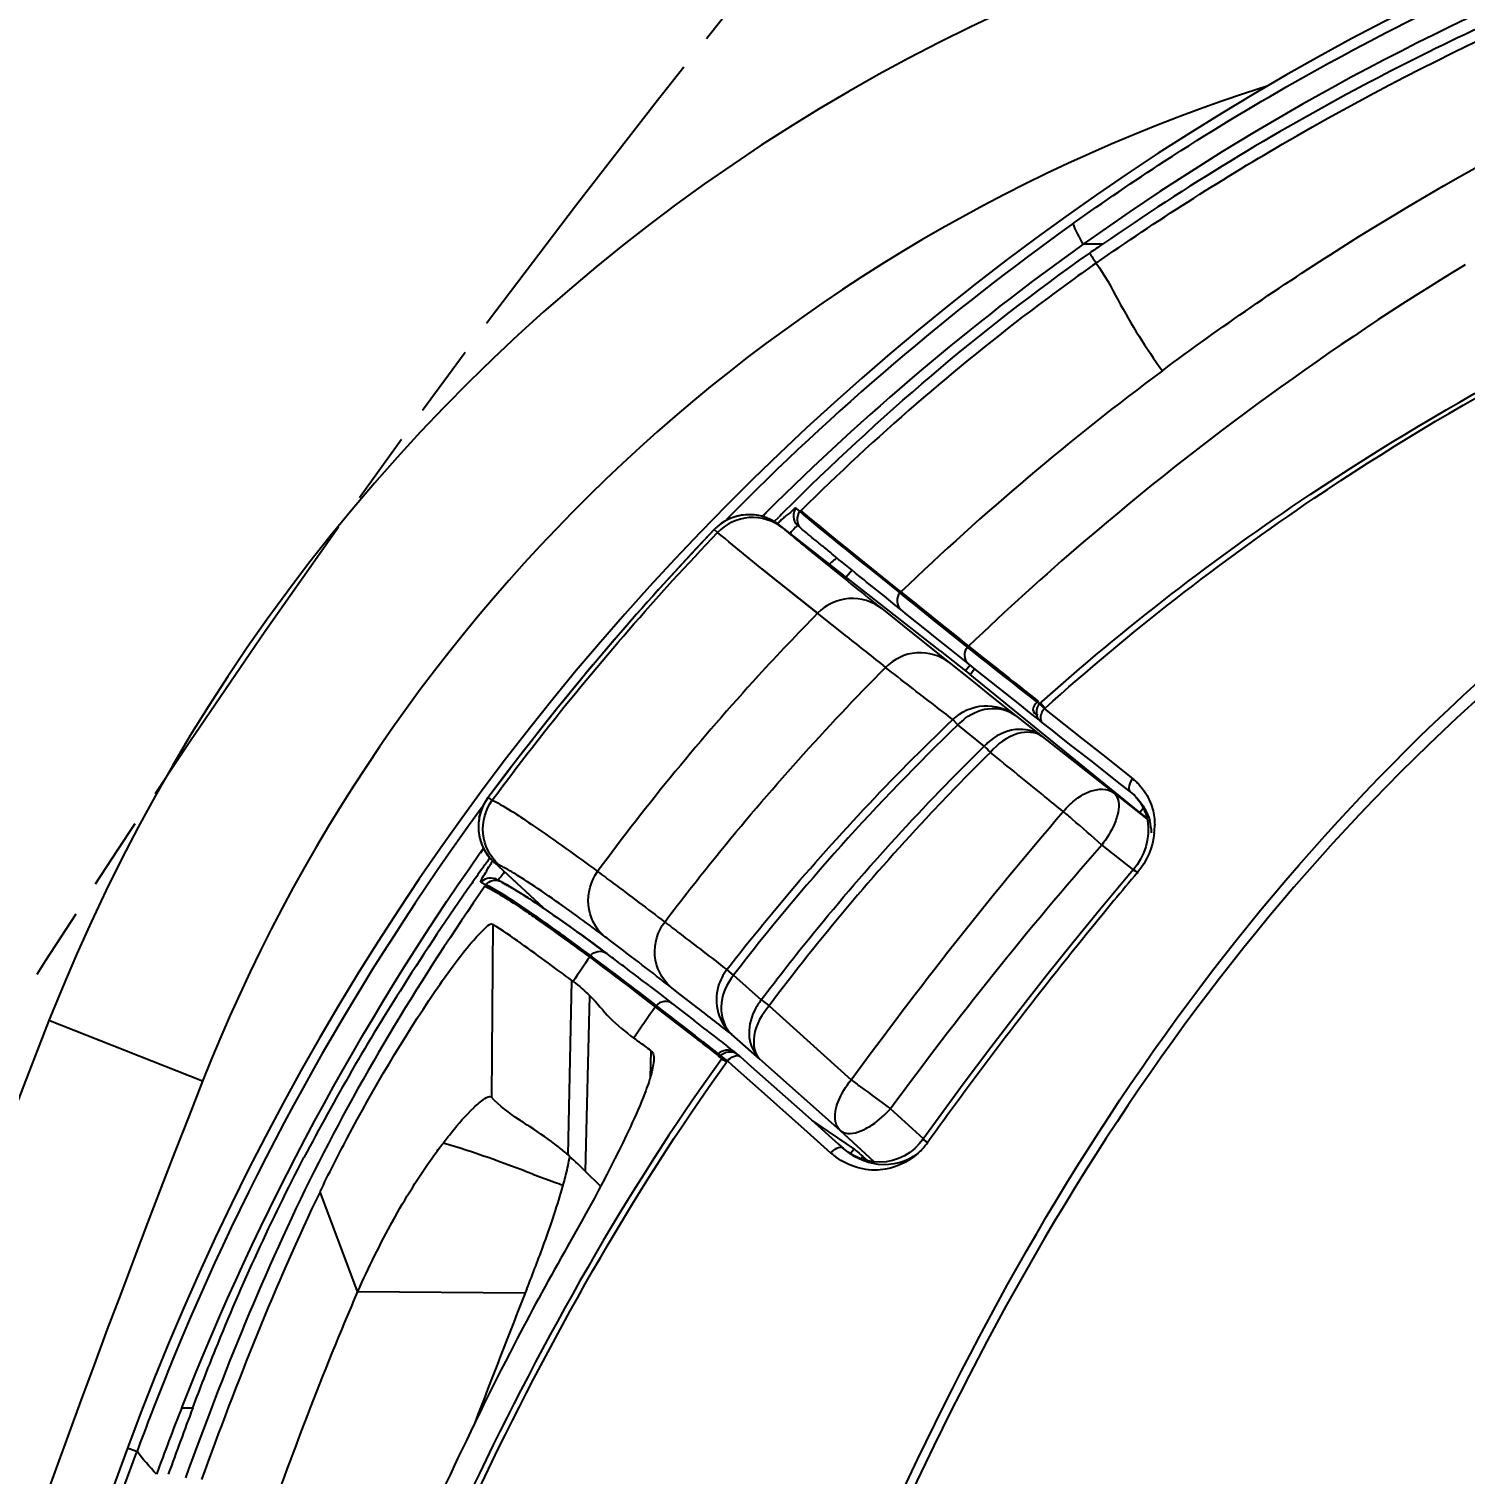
# Model space of a CAD drawing. Header units: millimetres. Extents: x 0 to 5940, y 0 to 4200.
# Drawn here: x 2203.9 to 2269.2, y 1729.4 to 1795 of the extents above; entities that cross this region are included whole.
import ezdxf

# ---------------------------------------------------------------- set-up
doc = ezdxf.new("R2010")
doc.units = ezdxf.units.MM
doc.header["$LTSCALE"] = 32.67
doc.header["$PDMODE"] = 3
doc.header["$PDSIZE"] = 8
doc.linetypes.add('PHANTOM', pattern=[0.8, 0.45, -0.05, 0.1, -0.05, 0.1, -0.05])
doc.layers.get('0').update_dxf_attribs({"linetype": 'CONTINUOUS'})
doc.layers.get('Defpoints').update_dxf_attribs({"linetype": 'CONTINUOUS'})
doc.layers.add('00_COMPONENTS', color=7, linetype='CONTINUOUS')
doc.layers.add('50_ALL_DETAILS', color=7, linetype='CONTINUOUS')
doc.styles.get("Standard").update_dxf_attribs({"font": 'simfang.ttf'})
doc.dimstyles.get("Standard").update_dxf_attribs({"dimtxt": 3, "dimasz": 3, "dimexe": 2.5, "dimexo": 0.5, "dimtad": 1, "dimdsep": 46, "dimtxsty": 'Standard', "dimblk": '_FILLED', "dimblk1": '_FILLED', "dimblk2": '_FILLED', "dimcen": 0.09, "dimclrt": 3, "dimazin": 2, "dimtol": 1, "dimtp": 0.01, "dimtm": 0.01, "dimtfac": 1, "dimtofl": 0, "dimtmove": 0, "dimatfit": 3, "dimldrblk": '_FILLED', "dimfxl": 1, "dimtolj": 1, "dimarcsym": 0})

# ---------------------------------------------------------------- blocks, each defined once
blk = doc.blocks.new('_FILLED')
at = {"color": 0, "linetype": 'ByBlock'}
blk.add_solid([(0, 0), (-1, 0.1667), (-1, -0.1667)], dxfattribs=at)
blk = doc.blocks.new('*D6')
at = {"color": 4, "lineweight": -2, "transparency": 16777216}
for p, q in [((2319.79, 1809.494), (2003.081, 1809.494)), ((2005.581, 1789.494), (2005.581, 1495.119)), ((2005.581, 1179.494), (2005.581, 1473.869)), ((2319.79, 1159.494), (2003.081, 1159.494))]:
    blk.add_line(p, q, dxfattribs=at)
at = {"layer": 'Defpoints', "color": 0, "transparency": 16777216}
for p in [(2320.29, 1809.494), (2005.581, 1159.494), (2320.29, 1159.494)]:
    blk.add_point(p, dxfattribs=at)
at = {"color": 4, "lineweight": -2, "transparency": 16777216, "xscale": 20, "yscale": 20, "zscale": 20}
for p, rotation in [((2005.581, 1809.494), 90), ((2005.581, 1159.494), 270)]:
    blk.add_blockref('_FILLED', p, dxfattribs=dict(at, rotation=rotation))
at = {"color": 3, "transparency": 16777216, "insert": (2005.581, 1484.494), "char_height": 20, "attachment_point": 5}
blk.add_mtext('\\A1;650.0', dxfattribs=at)

msp = doc.modelspace()

# ---------------------------------------------------------------- linework, layer by layer
at = {"color": 4}
msp.add_line((2211.83297, 1747.21207), (2204.85473, 1749.96055), dxfattribs=at)
at = {"color": 7}
for centre, radius, start, end in [((2283.47627, 1718.99438), 84.5, 90, 158.5023226), ((2878.85997, 1484.49438), 724.4, 158.50232261, 190.2034555)]:
    msp.add_arc(centre, radius, start, end, dxfattribs=at)
at = {"color": 4}
for centre, radius, start, end in [((2283.47627, 1718.99438), 77, 107.5969498, 158.5023226), ((2878.85997, 1484.49438), 716.9, 158.50232261, 176.11118572)]:
    msp.add_arc(centre, radius, start, end, dxfattribs=at)
at = {"layer": '00_COMPONENTS', "color": 4}
for p, q in [((2252.71446, 1785.21569), (2251.84254, 1785.21727)), ((2238.79489, 1773.21496), (2238.96411, 1773.07155)), ((2238.01984, 1772.4708), (2238.01784, 1772.47237)), ((2238.17428, 1772.33945), (2238.01984, 1772.4708)), ((2235.07641, 1772.25899), (2235.07228, 1772.25781)), ((2235.23163, 1772.12787), (2235.07635, 1772.25906)), ((2239.77446, 1768.46072), (2237.24615, 1770.47604)), ((2237.81799, 1770.01815), (2237.24685, 1770.47715)), ((2242.3245, 1770.33167), (2243.5113, 1769.38025)), ((2242.68444, 1768.6702), (2243.62251, 1767.91781)), ((2241.10009, 1767.39922), (2239.77478, 1768.46096)), ((2243.62251, 1767.91781), (2243.95409, 1767.65223)), ((2243.95409, 1767.65223), (2245.75131, 1766.21532)), ((2245.7512, 1766.21541), (2246.69787, 1765.45925)), ((2246.70955, 1766.09419), (2246.49538, 1765.84199)), ((2246.69754, 1765.68182), (2246.90603, 1765.92734)), ((2246.69787, 1765.45925), (2247.02141, 1765.20094)), ((2247.02141, 1765.20094), (2247.69419, 1764.66419)), ((2247.69419, 1764.66419), (2248.76063, 1763.81429)), ((2249.75208, 1764.41551), (2249.84852, 1764.33952)), ((2249.84821, 1764.33883), (2250.07756, 1764.12153)), ((2250.07627, 1764.12275), (2250.51283, 1763.77714)), ((2246.14363, 1763.39331), (2245.91757, 1763.63349)), ((2247.34629, 1762.42642), (2246.14362, 1763.39331)), ((2248.7606, 1763.81433), (2249.97443, 1762.85859)), ((2250.51283, 1763.77714), (2251.83624, 1762.72969)), ((2249.97443, 1762.85859), (2253.22645, 1760.30465)), ((2251.83624, 1762.72969), (2252.72931, 1762.02307)), ((2252.72931, 1762.02307), (2254.08395, 1760.95155)), ((2224.79793, 1760.07951), (2224.7976, 1760.07495)), ((2254.57385, 1759.60297), (2254.41109, 1759.41131)), ((2252.68003, 1757.93072), (2254.11234, 1756.81147)), ((2225.07249, 1757.1486), (2225.08667, 1757.13593)), ((2227.32148, 1755.07692), (2225.08667, 1757.13592)), ((2225.42021, 1756.97019), (2225.39995, 1756.98054)), ((2225.42097, 1756.96953), (2225.40002, 1756.98049)), ((2224.53042, 1756.22313), (2224.48205, 1756.25015)), ((2225.34063, 1756.29218), (2225.34152, 1756.29173)), ((2225.01227, 1754.34065), (2224.96392, 1746.48743)), ((2230.16679, 1753.02997), (2230.21017, 1752.99329)), ((2235.95789, 1752.02874), (2235.64742, 1752.2753)), ((2228.43665, 1743.86), (2228.60437, 1751.78815)), ((2231.74048, 1751.18496), (2231.39703, 1751.44806)), ((2233.3951, 1751.25615), (2233.07663, 1751.50344)), ((2235.95791, 1752.02872), (2237.21534, 1750.90753)), ((2229.23046, 1743.11007), (2229.43072, 1751.08682)), ((2234.32089, 1750.5386), (2233.3951, 1751.25615)), ((2232.67465, 1750.37937), (2232.40513, 1750.59058)), ((2232.71325, 1750.43473), (2232.44287, 1750.64376)), ((2237.57109, 1750.63561), (2241.30388, 1747.27291)), ((2234.56563, 1749.00053), (2234.23059, 1749.26088)), ((2235.26659, 1748.45418), (2234.56563, 1749.00053)), ((2237.14339, 1748.21698), (2235.8755, 1749.32319)), ((2232.19408, 1748.60588), (2232.16237, 1747.36806)), ((2235.30248, 1748.42595), (2235.24795, 1748.42855)), ((2235.32594, 1748.30234), (2235.29243, 1748.33415)), ((2235.37486, 1748.36967), (2235.30248, 1748.42595)), ((2235.32594, 1748.30234), (2235.37486, 1748.36967)), ((2235.43501, 1748.32205), (2235.37487, 1748.36966)), ((2235.67491, 1748.12906), (2235.43501, 1748.32205)), ((2240.79664, 1744.97139), (2237.14335, 1748.21693)), ((2235.89895, 1747.9297), (2235.67423, 1748.12961)), ((2235.75544, 1748.05736), (2235.67423, 1748.12961)), ((2237.21811, 1746.7556), (2235.89895, 1747.9297)), ((2239.31057, 1744.89142), (2237.21811, 1746.7556)), ((2244.57633, 1744.58805), (2243.08302, 1745.96028)), ((2240.37012, 1743.94665), (2239.31057, 1744.89142)), ((2242.3461, 1743.54759), (2240.79667, 1744.97142)), ((2241.4298, 1744.12439), (2241.26158, 1743.92629)), ((2241.73529, 1743.68767), (2241.82648, 1743.79505)), ((2218.87558, 1737.65518), (2217.16838, 1742.18987)), ((2218.87559, 1737.65519), (2226.4916, 1737.59663)), ((2210.88422, 1732.38368), (2211.38938, 1732.38376)), ((2208.83026, 1730.40123), (2208.42432, 1730.55022))]:
    msp.add_line(p, q, dxfattribs=at)
at = {"layer": '00_COMPONENTS', "color": 40}
for p, q in [((2239.01751, 1773.1242), (2238.96415, 1773.07152)), ((2239.20903, 1772.96154), (2239.01751, 1773.1242)), ((2238.96378, 1773.0718), (2239.15635, 1772.90913)), ((2239.15635, 1772.90913), (2239.3829, 1772.72003)), ((2239.49636, 1772.72096), (2239.20903, 1772.96154)), ((2239.3829, 1772.72003), (2239.78401, 1772.38883)), ((2239.83693, 1772.439), (2239.49636, 1772.72096)), ((2240.23067, 1772.11572), (2239.83693, 1772.439)), ((2239.78401, 1772.38883), (2240.17958, 1772.06501)), ((2240.17958, 1772.06501), (2240.85066, 1771.51956)), ((2240.67756, 1771.75113), (2240.23067, 1772.11572)), ((2241.41691, 1771.15158), (2240.67756, 1771.75113)), ((2240.85066, 1771.51956), (2241.58355, 1770.92748)), ((2242.46402, 1770.3075), (2241.41691, 1771.15158)), ((2241.58355, 1770.92748), (2242.3245, 1770.33167)), ((2243.56046, 1769.42778), (2242.46402, 1770.3075)), ((2243.5604, 1769.42783), (2243.51112, 1769.38036)), ((2243.51112, 1769.38036), (2244.26136, 1768.77863)), ((2243.5113, 1769.38025), (2243.51187, 1769.38)), ((2243.99749, 1769.07646), (2243.69831, 1769.31676)), ((2244.26136, 1768.77863), (2244.4558, 1768.62284)), ((2244.4558, 1768.62284), (2245.1118, 1768.09776)), ((2245.45127, 1767.91045), (2244.70926, 1768.50481)), ((2245.1118, 1768.09776), (2245.49693, 1767.7898)), ((2246.60431, 1766.98904), (2245.45127, 1767.91045)), ((2245.49693, 1767.7898), (2245.6517, 1767.6661)), ((2245.6517, 1767.6661), (2246.58681, 1766.91927)), ((2246.63446, 1766.96498), (2246.58681, 1766.91927)), ((2246.58682, 1766.91927), (2246.91739, 1766.65628)), ((2247.13321, 1766.56827), (2246.60431, 1766.98904)), ((2247.42062, 1766.34005), (2247.13321, 1766.56827)), ((2247.2475, 1766.39421), (2247.27619, 1766.37143)), ((2247.27619, 1766.37143), (2247.56177, 1766.14516)), ((2247.62848, 1766.175), (2247.42062, 1766.34005)), ((2247.56177, 1766.14516), (2247.60473, 1766.11115)), ((2247.60473, 1766.11115), (2247.89302, 1765.8831)), ((2247.89302, 1765.8831), (2247.94138, 1765.84487)), ((2247.94138, 1765.84487), (2248.21635, 1765.62764)), ((2248.44805, 1765.52635), (2248.13136, 1765.77644)), ((2248.21635, 1765.62764), (2248.71029, 1765.23777)), ((2248.67172, 1765.34988), (2248.44805, 1765.52635)), ((2249.24068, 1764.90139), (2248.67172, 1765.34988)), ((2248.71029, 1765.23777), (2249.22857, 1764.82868)), ((2249.22857, 1764.82868), (2249.75177, 1764.41523)), ((2249.80158, 1764.45985), (2249.24068, 1764.90139)), ((2249.80158, 1764.45985), (2249.75177, 1764.41523)), ((2249.89217, 1764.29675), (2249.848, 1764.33905)), ((2249.89812, 1764.38383), (2249.84803, 1764.33902)), ((2250.07624, 1764.12277), (2249.89217, 1764.29675)), ((2249.89821, 1764.38371), (2250.10445, 1764.14783)), ((2250.1043, 1764.14799), (2250.07624, 1764.12277)), ((2224.70446, 1756.1318), (2224.66373, 1756.07328)), ((2224.97208, 1755.98851), (2224.89813, 1756.02965)), ((2227.556, 1754.29381), (2227.27346, 1754.49313)), ((2228.49484, 1753.61803), (2228.11166, 1753.8961)), ((2228.88554, 1753.33176), (2228.49484, 1753.61803)), ((2229.29164, 1753.03158), (2228.88554, 1753.33176)), ((2229.46896, 1752.89974), (2229.29164, 1753.03158)), ((2229.80751, 1752.56431), (2229.41865, 1752.85333)), ((2229.4576, 1752.91), (2229.41883, 1752.85327)), ((2229.84587, 1752.62104), (2229.45775, 1752.90988)), ((2231.71307, 1751.12268), (2231.19461, 1751.51857)), ((2231.75059, 1751.17723), (2231.23195, 1751.57416)), ((2232.17105, 1750.77102), (2231.71307, 1751.12268)), ((2232.20895, 1750.82443), (2231.75059, 1751.17723)), ((2234.13294, 1749.25618), (2232.17105, 1750.77102)), ((2232.58636, 1750.5328), (2232.20895, 1750.82443)), ((2232.44278, 1750.64379), (2232.40512, 1750.59058)), ((2234.20803, 1749.27839), (2232.58636, 1750.5328)), ((2234.23059, 1749.26088), (2234.20803, 1749.27839)), ((2235.26656, 1748.45421), (2234.55428, 1749.00936)), ((2235.26656, 1748.45421), (2235.22935, 1748.40288))]:
    msp.add_line(p, q, dxfattribs=at)
at = {"layer": '00_COMPONENTS', "color": 7}
for p, q in [((2237.2697, 1772.86014), (2237.44292, 1773.03331)), ((2237.27974, 1772.85012), (2237.45076, 1773.02547)), ((2237.80308, 1772.62083), (2238.00505, 1772.82416)), ((2237.80423, 1772.61968), (2238.00549, 1772.82372)), ((2245.33846, 1766.75388), (2238.01984, 1772.4708)), ((2238.83798, 1772.46618), (2238.98826, 1772.33846)), ((2241.3392, 1770.40861), (2241.06813, 1770.08964)), ((2242.804, 1769.22697), (2242.11826, 1769.77915)), ((2243.29799, 1768.82991), (2242.804, 1769.22697)), ((2243.65532, 1769.26466), (2243.51113, 1769.38037)), ((2243.56046, 1769.42778), (2243.69831, 1769.31676)), ((2243.57401, 1769.44077), (2243.68492, 1769.30391)), ((2243.83186, 1769.12302), (2243.65532, 1769.26466)), ((2243.69831, 1769.31676), (2243.99749, 1769.07646)), ((2243.54612, 1768.63065), (2243.29799, 1768.82991)), ((2243.84154, 1768.39353), (2243.54596, 1768.63078)), ((2244.15305, 1768.86545), (2243.83186, 1769.12302)), ((2243.99749, 1769.07646), (2245.2633, 1768.06048)), ((2243.99767, 1769.07719), (2244.30319, 1768.83245)), ((2244.81958, 1768.3316), (2244.15305, 1768.86545)), ((2244.79364, 1767.63041), (2243.84154, 1768.39353)), ((2245.16314, 1768.05672), (2244.81958, 1768.3316)), ((2245.51155, 1767.77813), (2245.16314, 1768.05672)), ((2245.2633, 1768.06048), (2246.283, 1767.24696)), ((2245.13468, 1767.35744), (2244.79364, 1767.63041)), ((2245.85223, 1766.78361), (2245.13468, 1767.35744)), ((2246.58677, 1766.91932), (2245.51155, 1767.77813)), ((2245.3383, 1766.75399), (2246.49538, 1765.84199)), ((2246.61861, 1766.17141), (2245.85223, 1766.78361)), ((2247.2475, 1766.39421), (2246.58677, 1766.91932)), ((2246.63445, 1766.965), (2247.29664, 1766.43856)), ((2246.95203, 1765.90513), (2246.61891, 1766.17117)), ((2247.95918, 1765.1011), (2246.95203, 1765.90513)), ((2247.58028, 1766.13053), (2247.2475, 1766.39421)), ((2247.29664, 1766.43856), (2247.96049, 1765.91211)), ((2247.91795, 1765.86341), (2247.58028, 1766.13053)), ((2248.26416, 1765.5899), (2247.91795, 1765.86341)), ((2246.49533, 1765.84204), (2246.69755, 1765.68183)), ((2254.41109, 1759.41131), (2246.69755, 1765.68183)), ((2248.13136, 1765.77644), (2248.49314, 1765.49025)), ((2248.62192, 1765.3075), (2248.26416, 1765.5899)), ((2248.99069, 1765.01646), (2248.62192, 1765.3075)), ((2248.30858, 1764.82244), (2247.95918, 1765.1011)), ((2249.02995, 1764.2476), (2248.30858, 1764.82244)), ((2249.36792, 1764.71864), (2248.99069, 1765.01646)), ((2249.75179, 1764.41524), (2249.36792, 1764.71864)), ((2249.3984, 1763.95416), (2249.02995, 1764.2476)), ((2249.76969, 1763.65854), (2249.3984, 1763.95416)), ((2249.76939, 1763.65878), (2249.86531, 1763.58243)), ((2249.99027, 1763.48396), (2249.86532, 1763.58241)), ((2250.42148, 1763.1452), (2249.99025, 1763.48397)), ((2250.85592, 1762.80393), (2250.42148, 1763.1452)), ((2251.29357, 1762.46015), (2250.85592, 1762.80393)), ((2251.73447, 1762.11385), (2251.29357, 1762.46015)), ((2252.17858, 1761.76505), (2251.73447, 1762.11385)), ((2225.71849, 1761.30178), (2224.79798, 1760.07948)), ((2253.52947, 1760.70416), (2252.17858, 1761.76505)), ((2253.98597, 1760.3457), (2253.52947, 1760.70416)), ((2253.22646, 1760.30465), (2254.73315, 1759.12729)), ((2254.72342, 1759.16351), (2254.41109, 1759.41131)), ((2224.44916, 1757.59151), (2224.58432, 1757.78318)), ((2224.46541, 1757.58007), (2224.60125, 1757.77121)), ((2225.07249, 1757.1486), (2227.32127, 1755.07669)), ((2254.12256, 1756.82455), (2253.78314, 1756.42277)), ((2225.12072, 1756.40152), (2225.10745, 1756.40796)), ((2225.34063, 1756.29218), (2225.12072, 1756.40152)), ((2225.68063, 1756.10938), (2225.34221, 1756.29079)), ((2226.1297, 1755.84518), (2225.68063, 1756.10938)), ((2253.78314, 1756.42277), (2252.57773, 1754.97665)), ((2226.63018, 1755.52873), (2226.1297, 1755.84518)), ((2227.17381, 1755.16814), (2226.63018, 1755.52873)), ((2227.75074, 1754.77271), (2227.17381, 1755.16814)), ((2229.63688, 1753.42242), (2228.98343, 1753.89867)), ((2230.16679, 1753.02997), (2229.63688, 1753.42242)), ((2228.66991, 1751.73975), (2228.60435, 1751.78815)), ((2228.66994, 1751.74127), (2228.60438, 1751.7898)), ((2232.11809, 1751.54987), (2232.16119, 1751.51677)), ((2232.16119, 1751.51677), (2232.46447, 1751.28344)), ((2232.46447, 1751.28344), (2232.81836, 1751.01018)), ((2232.81836, 1751.01018), (2232.9588, 1750.90145)), ((2232.9588, 1750.90145), (2233.17975, 1750.73009)), ((2233.17974, 1750.7301), (2233.83608, 1750.2219)), ((2233.83608, 1750.2219), (2234.15, 1749.97906)), ((2235.37065, 1749.02994), (2235.68335, 1748.78514)), ((2236.10721, 1748.4523), (2235.68335, 1748.78514)), ((2236.10721, 1748.4523), (2236.13682, 1748.42765)), ((2236.13682, 1748.42765), (2236.18626, 1748.38481)), ((2236.18626, 1748.38481), (2236.25258, 1748.32633)), ((2236.25254, 1748.3263), (2236.75857, 1747.87738)), ((2236.75857, 1747.87738), (2237.26796, 1747.42528)), ((2237.26796, 1747.42528), (2238.2969, 1746.51153)), ((2224.93926, 1746.50603), (2224.96392, 1746.48743)), ((2238.2969, 1746.51153), (2239.33918, 1745.58519)), ((2239.33918, 1745.58519), (2240.72769, 1744.35005)), ((2239.4963, 1745.44549), (2241.42981, 1744.1244)), ((2245.12538, 1745.35019), (2244.55969, 1744.56996)), ((2240.72769, 1744.35005), (2240.92656, 1744.17305)), ((2228.52284, 1743.78349), (2228.43666, 1743.85999)), ((2228.52284, 1743.78349), (2228.43666, 1743.85999)), ((2242.06005, 1743.59354), (2241.82648, 1743.79505)), ((2229.90522, 1742.43822), (2229.23046, 1743.11007)), ((2229.90614, 1742.43787), (2229.79588, 1742.54667))]:
    msp.add_line(p, q, dxfattribs=at)
for points in [[(2235.07231, 1772.25779), (2234.01123, 1771.13275), (2232.76988, 1769.78147), (2231.54563, 1768.41042), (2230.34133, 1767.02288), (2229.15736, 1765.61936), (2227.99164, 1764.19737), (2226.84448, 1762.75713), (2225.71849, 1761.30178)], [(2244.30319, 1768.83245), (2244.6154, 1768.58033), (2244.93557, 1768.32276)], [(2253.98243, 1760.34847), (2254.21865, 1760.1317), (2254.4124, 1759.88867)], [(2254.4124, 1759.88867), (2254.56526, 1759.6243), (2254.67844, 1759.34326), (2254.75269, 1759.05019)], [(2254.75269, 1759.05019), (2254.7888, 1758.74963), (2254.78786, 1758.44693)], [(2254.78786, 1758.44693), (2254.75141, 1758.14629), (2254.6809, 1757.85069), (2254.57838, 1757.56514), (2254.44674, 1757.2941), (2254.28763, 1757.03893), (2254.12256, 1756.82456)], [(2228.98343, 1753.89867), (2228.35537, 1754.34813), (2227.75074, 1754.77271)], [(2252.57773, 1754.97665), (2251.36071, 1753.48588), (2250.13264, 1751.94989), (2248.89427, 1750.3684), (2247.64651, 1748.74145), (2246.39006, 1747.06884), (2245.12538, 1745.35019)], [(2235.32593, 1748.30235), (2235.33656, 1748.29515), (2235.34933, 1748.28551), (2235.3642, 1748.27348), (2235.38113, 1748.25908), (2235.40005, 1748.24236), (2235.4209, 1748.22338)], [(2244.55968, 1744.56994), (2244.39153, 1744.36006), (2244.18943, 1744.15655), (2243.96353, 1743.97573)], [(2242.29347, 1743.55068), (2242.00009, 1743.60455), (2241.71029, 1743.69552), (2241.4274, 1743.82429), (2241.15687, 1743.99069), (2240.92306, 1744.17625)], [(2242.88415, 1743.55255), (2242.59, 1743.5333), (2242.29347, 1743.55068)], [(2243.96353, 1743.97573), (2243.71642, 1743.82178), (2243.44991, 1743.69771), (2243.17073, 1743.60747), (2242.88415, 1743.55255)]]:
    msp.add_lwpolyline(points, dxfattribs=at)
at = {"layer": '00_COMPONENTS', "color": 4}
for points in [[(2238.46717, 1769.50119), (2238.01856, 1769.858), (2237.81799, 1770.01815)], [(2242.3248, 1770.33136), (2242.70961, 1770.02965), (2243.1219, 1769.72749), (2243.56044, 1769.4278)], [(2239.77564, 1768.46194), (2238.97339, 1769.10006), (2238.46717, 1769.50119)], [(2235.4209, 1748.22338), (2235.44824, 1748.20099), (2235.48067, 1748.17973), (2235.51807, 1748.15969), (2235.5603, 1748.14097), (2235.6072, 1748.1237), (2235.6586, 1748.10799)]]:
    msp.add_lwpolyline(points, dxfattribs=at)
at = {"layer": '00_COMPONENTS', "color": 40}
for points in [[(2224.89813, 1756.02965), (2224.83163, 1756.06594), (2224.76712, 1756.10042), (2224.70461, 1756.13311)], [(2227.27346, 1754.49313), (2226.92059, 1754.73884), (2226.58633, 1754.96777), (2226.27068, 1755.17991), (2225.97366, 1755.37525), (2225.69528, 1755.55379), (2225.43555, 1755.71552), (2225.19448, 1755.86043), (2224.97208, 1755.98851)], [(2228.11166, 1753.8961), (2227.92224, 1754.03245), (2227.73702, 1754.16503), (2227.556, 1754.29381)], [(2231.19461, 1751.51857), (2230.90602, 1751.73785), (2230.62301, 1751.95206), (2230.34558, 1752.16121), (2230.07375, 1752.3653), (2229.80751, 1752.56431)], [(2231.23195, 1751.57416), (2230.94338, 1751.79387), (2230.66048, 1752.00842), (2230.38326, 1752.2178), (2230.11172, 1752.42201), (2229.84587, 1752.62104)]]:
    msp.add_lwpolyline(points, dxfattribs=at)
at = {"layer": '00_COMPONENTS', "color": 7}
for centre, radius, start, end in [((2320.29037, 1689.49438), 119.16205, 107.4502302, 159.8464152), ((2318.6343, 1691.46575), 115.1108, 112.0204097, 125.4673439), ((2320.45765, 1686.90286), 119.4079, 112.2301527, 117.9176787), ((2319.27446, 1689.10566), 116.90749, 117.9107508, 124.7041337), ((2320.45062, 1689.30959), 118.9519, 125.4843445, 135.4813578), ((2318.91791, 1691.34309), 115.37533, 125.5467424, 134.9244247), ((2318.39724, 1690.44495), 115.30707, 124.7246772, 125.0761988), ((2323.71989, 1687.48181), 120.95599, 134.9557259, 135.1247649), ((2236.66353, 1770.73863), 2.2, 52.0048528, 136.3291243), ((2368.54087, 1928.31673), 202.76784, 230.6519708, 230.8139839), ((2180.01904, 1684.31672), 106.15242, 51.1308136, 51.3740103), ((2183.99139, 1685.17347), 103.00861, 51.4889142, 51.6102714), ((2236.90367, 1750.18482), 19.20579, 47.911656, 48.6133055), ((2226.5632, 1758.76656), 2.2, 143.357181, 227.344107), ((2320.24865, 1689.51167), 118.66518, 143.7786507, 144.1741184), ((2320.82317, 1689.21677), 119.30366, 144.2207887, 157.9409291), ((2325.05165, 1685.28308), 123.39876, 144.5594604, 144.9290445), ((2325.54752, 1684.93038), 124.00726, 144.2927653, 144.5595441), ((2322.37385, 1687.13643), 120.14222, 144.9186588, 147.5823535), ((2134.74697, 1625.00348), 159.67161, 53.1516943, 53.2861828), ((2142.38305, 1635.19295), 146.93839, 53.0016815, 53.1516885), ((2133.93888, 1623.98691), 160.96976, 52.8608504, 53.0015884), ((2115.24376, 1599.34075), 191.90421, 52.4810115, 52.8539739), ((2311.47445, 1693.95987), 107.28342, 147.5380619, 152.354645), ((2041.57609, 1501.05094), 314.72197, 51.9925218, 52.2740156), ((2221.11055, 1735.5107), 11.10777, 48.7345592, 51.6840049), ((2184.8959, 1755.28139), 45.17399, 340.0235019, 342.0274398), ((2252.09078, 1723.19184), 36.22758, 150.7970229, 156.4696013), ((2161.13003, 1763.91134), 70.45822, 338.2368083, 340.0304454), ((2616.10991, 1582.96916), 419.18113, 158.3252709, 159.2193281), ((2322.76842, 1688.43729), 121.39924, 157.9447695, 159.8075775), ((2320.07708, 1689.28768), 117.39054, 158.4621679, 160.0349437), ((2440.42546, 1646.00842), 244.78184, 159.3372663, 160.0892772), ((2878.85997, 1484.49438), 714.16205, 159.84641516, 176.09239732)]:
    msp.add_arc(centre, radius, start, end, dxfattribs=at)
at = {"layer": '00_COMPONENTS', "color": 4}
for centre, radius, start, end in [((2329.09775, 1680.35675), 123.49204, 126.620357, 133.8406039), ((2236.67559, 1770.72249), 2.21786, 119.4354765, 133.9032944), ((2236.6644, 1770.73727), 2.20052, 62.9851679, 68.7284468), ((2236.65986, 1770.72799), 2.21084, 58.0007489, 62.9896528), ((2236.66443, 1770.73547), 2.20208, 57.0914198, 57.9985213), ((2236.67531, 1770.7518), 2.18245, 51.9688938, 57.0981436), ((2251.64666, 1757.78613), 20.12823, 132.304411, 132.9087698), ((2248.65466, 1761.07701), 15.68054, 131.5226042, 132.3123425), ((2353.23789, 1910.48136), 178.72123, 230.5378316, 230.9900988), ((2236.6519, 1770.74835), 2.1828, 133.9257926, 136.2035325), ((2369.25368, 1930.20919), 205.19819, 230.6496708, 230.8088982), ((2649.55984, 2279.3228), 654.90848, 231.41391228, 231.61043151), ((2318.33285, 1688.40727), 104.08743, 133.9113219, 142.3196597), ((2248.03443, 1761.59232), 2.61126, 126.4633554, 136.3934984), ((2249.26855, 1760.61569), 2.64048, 132.2884073, 136.7108295), ((2325.82526, 1837.32442), 108.48341, 223.6627048, 223.8720434), ((2219.46772, 1749.34454), 11.9812, 62.5289711, 63.5860442), ((2252.42176, 1758.35143), 2.53453, 43.2789801, 51.8910392), ((2226.57606, 1758.76435), 2.21028, 177.7973487, 182.0810287), ((2226.56666, 1758.76478), 2.20091, 182.1011243, 192.2397467), ((2226.58205, 1758.7641), 2.21628, 169.2812663, 177.7968847), ((2252.39996, 1758.35486), 2.55107, 2.9278887, 15.4936036), ((2251.97306, 1758.8117), 3.11411, 353.9268978, 0.7533852), ((2226.57618, 1758.76724), 2.21073, 192.249857, 207.5038047), ((2226.55678, 1758.76), 2.19018, 207.5701914, 212.5616582), ((2226.56955, 1758.76812), 2.20531, 212.5608975, 217.5209812), ((2226.57007, 1758.76851), 2.20596, 217.5208212, 218.6800366), ((2226.56698, 1758.76599), 2.20197, 218.6791598, 222.6984549), ((2240.52183, 1747.07175), 18.53355, 146.8440786, 147.5894277), ((2226.55985, 1758.75951), 2.19234, 222.7002713, 224.1640741), ((2226.55085, 1758.75066), 2.17972, 224.1619667, 227.7995369), ((2219.65855, 1745.73592), 12.62635, 63.5339825, 64.5384852), ((2222.29967, 1751.04186), 6.69922, 62.4325236, 63.5250607), ((2395.18804, 1637.81601), 184.33298, 139.8455391, 140.3617564), ((2246.15344, 1794.99519), 44.39401, 240.8517737, 241.1047703), ((2224.88911, 1755.95762), 0.50053, 47.8430581, 64.1322068), ((2225.11488, 1755.84722), 0.49895, 47.8369303, 62.9840401), ((2409.20427, 1626.42643), 202.39262, 140.4100271, 143.8338878), ((2176.00415, 1681.32496), 89.34051, 53.79563, 55.2394205), ((2170.58132, 1673.79887), 98.61655, 53.3425751, 53.8360971), ((2131.14368, 1621.62607), 165.09725, 53.0605486, 53.1927567), ((2127.66213, 1617.00582), 170.88239, 52.6552817, 53.0585149), ((2307.5954, 1699.38372), 94.713, 145.6294722, 146.440669), ((2137.33804, 1628.7315), 154.6167, 53.2884882, 53.4307848), ((2127.69089, 1615.91691), 170.65654, 52.5773959, 53.263877), ((2085.70859, 1560.93332), 239.83537, 52.2793236, 52.491154), ((2239.32429, 1749.2273), 2.69717, 141.4548445, 154.0325323), ((2360.74962, 1912.13665), 203.11459, 232.5403425, 232.6668562), ((2319.31336, 1689.11851), 106.4512, 144.7273722, 145.6596689), ((1706.70746, 1068.94341), 860.87892, 52.20973889, 52.33741761), ((2051.99102, 1515.75499), 297.26676, 51.7870715, 52.1675556), ((2426.70698, 1613.4026), 224.20853, 143.7865045, 144.2444117), ((2242.34678, 1746.11883), 2.95355, 312.5321154, 324.7395634), ((2257.60276, 1825.13657), 87.71866, 249.466668, 250.1506994), ((2244.86493, 1789.98474), 50.33016, 250.202331, 250.6768478)]:
    msp.add_arc(centre, radius, start, end, dxfattribs=at)
at = {"layer": '00_COMPONENTS', "color": 40}
for centre, radius, start, end in [((2416.18567, 1978.33139), 270.96469, 231.5330342, 231.668717), ((2176.5203, 1682.06408), 88.36672, 54.0838646, 55.1859863), ((2150.24389, 1645.68247), 133.2451, 53.5439564, 54.1100209), ((2063.22466, 1528.50321), 279.18007, 52.121946, 52.2527475), ((2072.15394, 1539.98367), 264.6359, 51.9589633, 52.1217819)]:
    msp.add_arc(centre, radius, start, end, dxfattribs=at)
at = {"layer": '00_COMPONENTS', "color": 4}
for points, knots in [([(2252.43241, 1784.35938), (2255.1721, 1786.27331), (2265.12631, 1792.6258), (2275.98166, 1797.53675), (2284.01012, 1800.20135)], [0, 0, 0, 0, 0.28319449, 1, 1, 1, 1]), ([(2255.43351, 1779.47215), (2258.08415, 1781.44612), (2268.66033, 1788.70506), (2280.33561, 1794.42868), (2289.38012, 1797.40851)], [0, 0, 0, 0, 0.25763994, 1, 1, 1, 1]), ([(2249.84842, 1764.33961), (2253.71178, 1767.79049), (2270.05556, 1780.39114), (2289.88331, 1788.57577), (2305.10665, 1791.14178)], [0, 0, 0, 0, 0.25124174, 1, 1, 1, 1]), ([(2250.10438, 1764.1479), (2253.95319, 1767.5955), (2270.18544, 1780.25514), (2289.93417, 1788.495), (2305.10605, 1791.14264)], [0, 0, 0, 0, 0.25121809, 1, 1, 1, 1]), ([(2238.24404, 1716.13588), (2241.81216, 1724.95151), (2249.62202, 1742.4024), (2267.40167, 1765.15217), (2287.43347, 1778.87761), (2305.66426, 1784.83643), (2315.21755, 1785.73198), (2319.98285, 1785.9792)], [0, 0, 0, 0, 0.2499026, 0.49971212, 0.74933555, 0.87461422, 1, 1, 1, 1]), ([(2320.02319, 1785.22896), (2315.29617, 1784.98944), (2305.82893, 1784.1085), (2287.73443, 1778.25362), (2267.76341, 1764.74144), (2249.96085, 1742.17301), (2242.16264, 1724.78638), (2238.5944, 1715.99404)], [0, 0, 0, 0, 0.12510215, 0.24986483, 0.49909396, 0.74919681, 1, 1, 1, 1]), ([(2252.43234, 1784.35934), (2251.54278, 1783.73789), (2246.81705, 1780.31288), (2242.40247, 1776.45773), (2239.01866, 1773.12302)], [0, 0, 0, 0, 0.18593882, 1, 1, 1, 1]), ([(2269.18829, 1784.28288), (2263.08914, 1780.56937), (2255.36482, 1774.96037), (2248.32952, 1768.59005), (2246.63445, 1766.965)], [0, 0, 0, 0, 0.7525322, 1, 1, 1, 1]), ([(2252.43234, 1784.35933), (2252.80877, 1783.82845), (2253.69253, 1782.12638), (2254.68524, 1780.48725), (2255.43351, 1779.47215)], [0, 0, 0, 0, 0.34039606, 1, 1, 1, 1]), ([(2238.79492, 1773.21493), (2238.75871, 1773.25779), (2238.5203, 1772.99378), (2238.38499, 1772.92771), (2238.25979, 1772.81693)], [0, 0, 0, 0, 0.25128778, 1, 1, 1, 1]), ([(2238.17447, 1772.3393), (2237.75978, 1772.66419), (2236.64699, 1773.01433), (2235.59593, 1772.50895), (2235.23116, 1772.12832)], [0, 0, 0, 0, 0.49981462, 1, 1, 1, 1]), ([(2238.83798, 1772.46618), (2238.87093, 1772.44269), (2238.65128, 1772.26797), (2238.60709, 1772.17367), (2238.52102, 1772.08131)], [0, 0, 0, 0, 0.24269714, 1, 1, 1, 1]), ([(2235.07641, 1772.259), (2232.31933, 1769.37115), (2228.82478, 1765.35222), (2225.58699, 1761.13636), (2224.7976, 1760.07495)], [0, 0, 0, 0, 0.75114339, 1, 1, 1, 1]), ([(2224.99465, 1759.97479), (2225.77227, 1761.02823), (2228.98788, 1765.24003), (2232.47143, 1769.24759), (2235.2317, 1772.12781)], [0, 0, 0, 0, 0.24711003, 1, 1, 1, 1]), ([(2237.24615, 1770.47604), (2237.02351, 1770.65448), (2236.34669, 1771.19893), (2235.67654, 1771.75169), (2235.23086, 1772.12799)], [0, 0, 0, 0, 0.32847844, 1, 1, 1, 1]), ([(2238.17398, 1772.33969), (2238.23649, 1772.28665), (2238.55854, 1772.01549), (2238.8835, 1771.74779), (2239.14564, 1771.53281)], [0, 0, 0, 0, 0.19473143, 1, 1, 1, 1]), ([(2239.58711, 1771.17184), (2239.79972, 1770.99846), (2240.82955, 1770.16145), (2241.86336, 1769.32935), (2242.68428, 1768.67032)], [0, 0, 0, 0, 0.20673251, 1, 1, 1, 1]), ([(2240.74098, 1771.60832), (2240.85959, 1771.51212), (2241.38655, 1771.08548), (2241.91484, 1770.66048), (2242.3245, 1770.33167)], [0, 0, 0, 0, 0.22523701, 1, 1, 1, 1]), ([(2242.68443, 1768.6702), (2242.27611, 1768.98981), (2241.17585, 1769.33168), (2240.13975, 1768.83488), (2239.77478, 1768.46097)], [0, 0, 0, 0, 0.49809199, 1, 1, 1, 1]), ([(2239.77472, 1768.46088), (2238.8594, 1767.52723), (2235.32426, 1763.79588), (2232.04589, 1759.81958), (2229.77918, 1756.72944)], [0, 0, 0, 0, 0.25438117, 1, 1, 1, 1]), ([(2245.7512, 1766.2154), (2245.34618, 1766.53232), (2244.25066, 1766.86872), (2243.22292, 1766.37302), (2242.8584, 1766.00122)], [0, 0, 0, 0, 0.49691034, 1, 1, 1, 1]), ([(2232.82662, 1754.43825), (2233.58307, 1755.43911), (2236.73117, 1759.45822), (2240.15203, 1763.2625), (2242.85827, 1766.00118)], [0, 0, 0, 0, 0.24576283, 1, 1, 1, 1]), ([(2245.91766, 1763.63357), (2245.64396, 1763.84312), (2244.61908, 1764.62568), (2243.60019, 1765.41612), (2242.85839, 1766.00123)], [0, 0, 0, 0, 0.26731789, 1, 1, 1, 1]), ([(2245.91757, 1763.63349), (2246.2843, 1763.98934), (2247.29517, 1764.45672), (2248.36438, 1764.12429), (2248.76059, 1763.81432)], [0, 0, 0, 0, 0.50391376, 1, 1, 1, 1]), ([(2246.48253, 1763.69239), (2246.82334, 1763.94383), (2247.60947, 1764.27902), (2248.46189, 1764.04729), (2248.76059, 1763.81432)], [0, 0, 0, 0, 0.52786809, 1, 1, 1, 1]), ([(2249.75208, 1764.41551), (2249.65477, 1764.32657), (2249.44911, 1764.11469), (2249.66822, 1763.84415), (2249.77201, 1763.84529)], [0, 0, 0, 0, 0.55950253, 1, 1, 1, 1]), ([(2235.64742, 1752.2753), (2236.42576, 1753.27658), (2239.63561, 1757.24932), (2243.14197, 1760.98178), (2245.91757, 1763.63349)], [0, 0, 0, 0, 0.24833335, 1, 1, 1, 1]), ([(2249.90001, 1763.65119), (2249.90485, 1763.61789), (2249.92361, 1763.55459), (2249.96589, 1763.50296), (2249.99025, 1763.48397)], [0, 0, 0, 0, 0.52142838, 1, 1, 1, 1]), ([(2249.97442, 1762.85859), (2249.64627, 1763.11452), (2248.67932, 1763.33506), (2247.83979, 1762.88541), (2247.49186, 1762.56901)], [0, 0, 0, 0, 0.46946485, 1, 1, 1, 1]), ([(2249.97442, 1762.85859), (2249.67985, 1763.08819), (2248.65163, 1763.10133), (2247.95101, 1762.51741), (2247.62072, 1762.13998)], [0, 0, 0, 0, 0.42682288, 1, 1, 1, 1]), ([(2237.21477, 1750.90796), (2237.98029, 1751.92394), (2241.13658, 1755.95107), (2244.59867, 1759.73808), (2247.34653, 1762.42618)], [0, 0, 0, 0, 0.2486445, 1, 1, 1, 1]), ([(2247.62047, 1762.14023), (2246.70806, 1761.24003), (2243.14785, 1757.59539), (2239.85715, 1753.68708), (2237.57076, 1750.63585)], [0, 0, 0, 0, 0.25158982, 1, 1, 1, 1]), ([(2250.93111, 1759.45808), (2250.649, 1759.68613), (2249.5448, 1760.57918), (2248.44156, 1761.47341), (2247.62073, 1762.13998)], [0, 0, 0, 0, 0.25543418, 1, 1, 1, 1]), ([(2254.08354, 1760.95196), (2254.13583, 1760.90847), (2254.23784, 1760.81784), (2254.33346, 1760.72047), (2254.37957, 1760.67005)], [0, 0, 0, 0, 0.49885728, 1, 1, 1, 1]), ([(2254.37957, 1760.67005), (2254.42357, 1760.62193), (2254.50856, 1760.52241), (2254.58631, 1760.41711), (2254.62329, 1760.36297)], [0, 0, 0, 0, 0.49863252, 1, 1, 1, 1]), ([(2225.2857, 1757.03901), (2224.89559, 1757.39274), (2224.36267, 1758.42968), (2224.68178, 1759.5507), (2224.99464, 1759.9748)], [0, 0, 0, 0, 0.49980281, 1, 1, 1, 1]), ([(2224.99507, 1759.97434), (2225.64858, 1759.63458), (2227.25446, 1758.55671), (2228.8197, 1757.4351), (2229.77942, 1756.72926)], [0, 0, 0, 0, 0.38205264, 1, 1, 1, 1]), ([(2250.93111, 1759.45808), (2251.10494, 1759.66585), (2251.48485, 1760.0256), (2252.21561, 1760.47636), (2252.94471, 1760.52409), (2253.22645, 1760.30465)], [0, 0, 0, 0, 0.31084156, 0.59021394, 1, 1, 1, 1]), ([(2253.22645, 1760.30465), (2253.2863, 1760.25745), (2253.52667, 1759.93869), (2253.45257, 1759.49792), (2253.36555, 1759.20266)], [0, 0, 0, 0, 0.1984739, 1, 1, 1, 1]), ([(2252.68003, 1757.93072), (2252.23897, 1758.32839), (2251.65747, 1758.83937), (2251.06882, 1759.34195), (2250.93111, 1759.45808)], [0, 0, 0, 0, 0.76726167, 1, 1, 1, 1]), ([(2253.36555, 1759.20266), (2253.3342, 1759.09624), (2253.16805, 1758.64159), (2252.9097, 1758.22373), (2252.68003, 1757.93072)], [0, 0, 0, 0, 0.22956938, 1, 1, 1, 1]), ([(2224.48205, 1756.25015), (2224.44452, 1756.31102), (2224.67118, 1756.60469), (2224.76088, 1756.82511), (2224.87527, 1757.00541)], [0, 0, 0, 0, 0.25088852, 1, 1, 1, 1]), ([(2225.24576, 1756.33694), (2225.28477, 1756.37231), (2225.38253, 1756.50034), (2225.48329, 1756.62395), (2225.54789, 1756.70965)], [0, 0, 0, 0, 0.32914345, 1, 1, 1, 1]), ([(2226.43619, 1756.36675), (2226.33994, 1756.42855), (2226.00728, 1756.63888), (2225.66814, 1756.83959), (2225.42097, 1756.96953)], [0, 0, 0, 0, 0.29058591, 1, 1, 1, 1]), ([(2230.05792, 1753.81176), (2229.67225, 1754.16239), (2229.14869, 1755.19573), (2229.46886, 1756.30593), (2229.7794, 1756.72927)], [0, 0, 0, 0, 0.49818663, 1, 1, 1, 1]), ([(2229.77919, 1756.72945), (2230.01442, 1756.55643), (2231.03579, 1755.80011), (2232.04895, 1755.03279), (2232.82662, 1754.43827)], [0, 0, 0, 0, 0.22977017, 1, 1, 1, 1]), ([(2254.12256, 1756.82455), (2254.10714, 1756.80631), (2254.24703, 1756.74822), (2254.27109, 1756.68941), (2254.31998, 1756.6472)], [0, 0, 0, 0, 0.26997364, 1, 1, 1, 1]), ([(2254.30072, 1756.6832), (2254.25787, 1756.71868), (2254.20429, 1756.73124), (2254.13607, 1756.83957), (2254.12257, 1756.82455)], [0, 0, 0, 0, 0.73365108, 1, 1, 1, 1]), ([(2224.6622, 1756.0704), (2221.78982, 1751.93791), (2216.52461, 1743.30317), (2212.76656, 1733.93039), (2211.05255, 1729.19766)], [0, 0, 0, 0, 0.49995778, 1, 1, 1, 1]), ([(2225.44096, 1756.22488), (2225.49412, 1756.19787), (2225.60439, 1756.14011), (2225.71341, 1756.08004), (2225.76991, 1756.04824)], [0, 0, 0, 0, 0.47909697, 1, 1, 1, 1]), ([(2225.76991, 1756.04824), (2225.86405, 1755.99526), (2226.30633, 1755.73746), (2226.73541, 1755.45772), (2227.07103, 1755.23312)], [0, 0, 0, 0, 0.21104568, 1, 1, 1, 1]), ([(2230.05792, 1753.81177), (2229.70386, 1754.07669), (2228.51398, 1754.95244), (2227.30745, 1755.8074), (2226.43619, 1756.36675)], [0, 0, 0, 0, 0.29927541, 1, 1, 1, 1]), ([(2225.44689, 1755.71115), (2225.55726, 1755.64335), (2226.06262, 1755.32451), (2226.55686, 1754.98844), (2226.94151, 1754.72192)], [0, 0, 0, 0, 0.21678947, 1, 1, 1, 1]), ([(2227.07103, 1755.23312), (2227.29855, 1755.08087), (2228.35309, 1754.3593), (2229.38793, 1753.60921), (2230.1928, 1753.00908)], [0, 0, 0, 0, 0.21425765, 1, 1, 1, 1]), ([(2233.07597, 1751.50404), (2232.68895, 1751.85635), (2232.16772, 1752.90253), (2232.5074, 1754.01596), (2232.82667, 1754.43823)], [0, 0, 0, 0, 0.4971456, 1, 1, 1, 1]), ([(2232.82667, 1754.43824), (2233.05469, 1754.26398), (2233.99603, 1753.54443), (2234.93723, 1752.82467), (2235.64742, 1752.2753)], [0, 0, 0, 0, 0.24220647, 1, 1, 1, 1]), ([(2233.07594, 1751.50407), (2232.92379, 1751.6225), (2232.34031, 1752.07557), (2231.75495, 1752.52622), (2231.32093, 1752.85737)], [0, 0, 0, 0, 0.26099871, 1, 1, 1, 1]), ([(2235.26017, 1751.50607), (2235.15402, 1751.12577), (2235.14763, 1750.29466), (2235.58636, 1749.58635), (2235.87545, 1749.32313)], [0, 0, 0, 0, 0.50246365, 1, 1, 1, 1]), ([(2235.95789, 1752.02873), (2235.63122, 1751.62366), (2235.1969, 1750.67448), (2235.54709, 1749.62671), (2235.87545, 1749.32313)], [0, 0, 0, 0, 0.53782338, 1, 1, 1, 1]), ([(2236.89942, 1750.40828), (2236.71973, 1750.03805), (2236.52966, 1749.24014), (2236.87731, 1748.46289), (2237.14335, 1748.21692)], [0, 0, 0, 0, 0.5318, 1, 1, 1, 1]), ([(2237.57109, 1750.63561), (2237.24472, 1750.24558), (2236.77098, 1749.49163), (2236.88021, 1748.4643), (2237.14335, 1748.21693)], [0, 0, 0, 0, 0.58474236, 1, 1, 1, 1]), ([(2235.29243, 1748.33415), (2235.281, 1748.3453), (2235.25731, 1748.37284), (2235.24904, 1748.40903), (2235.24795, 1748.42855)], [0, 0, 0, 0, 0.44959756, 1, 1, 1, 1]), ([(2221.16141, 1721.70968), (2222.206, 1724.03077), (2226.35653, 1733.1584), (2231.24989, 1742.00388), (2235.63544, 1748.07358)], [0, 0, 0, 0, 0.25367934, 1, 1, 1, 1]), ([(2240.79664, 1744.97139), (2240.68632, 1745.07579), (2240.48767, 1745.52187), (2240.69014, 1746.38495), (2241.05657, 1746.97471), (2241.30388, 1747.2729)], [0, 0, 0, 0, 0.18049857, 0.53961459, 1, 1, 1, 1]), ([(2241.30388, 1747.2729), (2241.44346, 1747.1675), (2242.03325, 1746.72557), (2242.62718, 1746.28915), (2243.08302, 1745.96028)], [0, 0, 0, 0, 0.23732195, 1, 1, 1, 1]), ([(2241.96971, 1745.06256), (2242.06795, 1745.11402), (2242.47826, 1745.36087), (2242.8389, 1745.6859), (2243.08302, 1745.96028)], [0, 0, 0, 0, 0.23193814, 1, 1, 1, 1]), ([(2240.79664, 1744.97139), (2240.8569, 1744.91963), (2241.2397, 1744.73911), (2241.67985, 1744.91072), (2241.96971, 1745.06256)], [0, 0, 0, 0, 0.19533968, 1, 1, 1, 1]), ([(2244.75787, 1744.41414), (2244.70856, 1744.45075), (2244.67899, 1744.50503), (2244.5477, 1744.55072), (2244.55968, 1744.56994)], [0, 0, 0, 0, 0.73056711, 1, 1, 1, 1]), ([(2244.55985, 1744.57007), (2244.58274, 1744.57895), (2244.65497, 1744.48467), (2244.7287, 1744.45998), (2244.78106, 1744.4232)], [0, 0, 0, 0, 0.27727819, 1, 1, 1, 1]), ([(2240.61028, 1743.75908), (2240.56894, 1743.78885), (2240.48753, 1743.85), (2240.40852, 1743.91421), (2240.36964, 1743.94697)], [0, 0, 0, 0, 0.50048908, 1, 1, 1, 1]), ([(2244.30996, 1743.92095), (2243.82889, 1743.53584), (2242.51512, 1743.19856), (2241.36509, 1743.78131), (2240.92656, 1744.17304)], [0, 0, 0, 0, 0.51171159, 1, 1, 1, 1])]:
    msp.add_open_spline(points, degree=3, knots=knots, dxfattribs=at)
at = {"layer": '00_COMPONENTS', "color": 7}
for points, knots in [([(2251.40053, 1786.17022), (2252.75812, 1787.13765), (2257.96201, 1790.67725), (2263.45437, 1793.78843), (2267.60308, 1795.83372)], [0, 0, 0, 0, 0.26492302, 1, 1, 1, 1]), ([(2239.98011, 1771.51453), (2239.8823, 1771.59473), (2239.55668, 1771.86246), (2239.23215, 1772.13157), (2239.00711, 1772.32244)], [0, 0, 0, 0, 0.30002666, 1, 1, 1, 1]), ([(2242.11826, 1769.77915), (2241.96, 1769.90674), (2241.39442, 1770.36321), (2240.82975, 1770.82081), (2240.424, 1771.15163)], [0, 0, 0, 0, 0.27970585, 1, 1, 1, 1]), ([(2240.65397, 1770.96567), (2240.60582, 1770.93465), (2240.48842, 1770.84238), (2240.37521, 1770.74572), (2240.30638, 1770.68515)], [0, 0, 0, 0, 0.38449253, 1, 1, 1, 1]), ([(2222.38578, 1751.27738), (2222.69639, 1751.7335), (2223.2519, 1752.5134), (2224.06263, 1753.55278), (2224.54138, 1754.04023), (2224.92521, 1754.40053), (2225.01574, 1754.34063)], [0, 0, 0, 0, 0.40610487, 0.7196085, 0.92011323, 1, 1, 1, 1]), ([(2228.6044, 1751.78982), (2228.25088, 1752.04658), (2227.06518, 1752.91349), (2225.87806, 1753.78102), (2225.01229, 1754.34289)], [0, 0, 0, 0, 0.29742508, 1, 1, 1, 1]), ([(2217.16876, 1742.18987), (2217.56481, 1743.00764), (2219.14763, 1746.12309), (2220.93027, 1749.14003), (2222.38578, 1751.27738)], [0, 0, 0, 0, 0.26001674, 1, 1, 1, 1]), ([(2229.42932, 1751.08684), (2229.7529, 1750.77512), (2230.30707, 1750.02768), (2231.03923, 1749.4543), (2231.41645, 1749.16842)], [0, 0, 0, 0, 0.48698767, 1, 1, 1, 1]), ([(2231.67795, 1748.98026), (2231.63418, 1749.01111), (2231.5459, 1749.07251), (2231.45876, 1749.13557), (2231.41578, 1749.16825)], [0, 0, 0, 0, 0.49789709, 1, 1, 1, 1]), ([(2235.42076, 1748.22349), (2231.01623, 1742.14879), (2226.10511, 1733.29278), (2221.93995, 1724.15323), (2220.89267, 1721.83136)], [0, 0, 0, 0, 0.74656943, 1, 1, 1, 1]), ([(2232.19409, 1748.60625), (2232.24556, 1748.57469), (2232.32825, 1748.43922), (2232.33269, 1748.29237), (2232.33084, 1748.20774)], [0, 0, 0, 0, 0.41628026, 1, 1, 1, 1]), ([(2224.16211, 1746.01549), (2224.31632, 1746.16248), (2224.5248, 1746.34132), (2224.85082, 1746.54946), (2224.93939, 1746.50622)], [0, 0, 0, 0, 0.68369443, 1, 1, 1, 1]), ([(2226.71023, 1745.13774), (2226.54199, 1745.24851), (2225.9273, 1745.65038), (2225.31554, 1746.08416), (2224.96392, 1746.48743)], [0, 0, 0, 0, 0.27350596, 1, 1, 1, 1]), ([(2231.92312, 1746.66986), (2231.72514, 1746.15312), (2230.62908, 1743.67899), (2229.31804, 1741.30981), (2228.25848, 1739.43874)], [0, 0, 0, 0, 0.20467633, 1, 1, 1, 1]), ([(2222.75585, 1744.39329), (2222.88163, 1744.5574), (2223.32299, 1745.12107), (2223.7937, 1745.66469), (2224.16256, 1746.01611)], [0, 0, 0, 0, 0.28868579, 1, 1, 1, 1]), ([(2211.3891, 1732.38387), (2211.72401, 1733.26865), (2213.22494, 1737.13092), (2214.95803, 1740.90491), (2216.43877, 1743.73915)], [0, 0, 0, 0, 0.2283056, 1, 1, 1, 1]), ([(2228.24213, 1742.59743), (2228.27519, 1742.71858), (2228.37902, 1743.11485), (2228.47033, 1743.51526), (2228.51223, 1743.79635)], [0, 0, 0, 0, 0.30646544, 1, 1, 1, 1]), ([(2241.42981, 1744.1244), (2241.44771, 1744.11217), (2241.58324, 1744.0053), (2241.71354, 1743.89242), (2241.82768, 1743.79395)], [0, 0, 0, 0, 0.12574609, 1, 1, 1, 1]), ([(2228.25924, 1739.4383), (2227.47499, 1738.06063), (2224.48658, 1732.53933), (2221.88025, 1726.82238), (2219.99064, 1722.52885)], [0, 0, 0, 0, 0.25258233, 1, 1, 1, 1]), ([(2166.8127, 1533.17594), (2167.9621, 1549.98426), (2174.91729, 1616.97045), (2191.43858, 1682.95515), (2208.8287, 1730.34183)], [0, 0, 0, 0, 0.2502446, 1, 1, 1, 1])]:
    msp.add_open_spline(points, degree=3, knots=knots, dxfattribs=at)
at = {"layer": '00_COMPONENTS', "color": 4}
for points in [[(2251.84254, 1785.21732), (2251.66124, 1785.51556), (2251.5004, 1785.82968), (2251.38461, 1786.15893)], [(2252.13414, 1784.81085), (2252.22809, 1784.65689), (2252.32808, 1784.50651), (2252.43241, 1784.35938)], [(2238.79492, 1773.21493), (2238.61724, 1773.03907), (2238.64113, 1772.62029), (2238.83798, 1772.46618)], [(2237.46272, 1772.78787), (2236.87814, 1773.01535), (2236.13213, 1772.96199), (2235.58564, 1772.65405)], [(2238.96416, 1773.07151), (2238.78633, 1772.89572), (2238.81006, 1772.47672), (2239.00694, 1772.32258)], [(2238.96417, 1773.0715), (2239.19032, 1772.87897), (2239.4191, 1772.68953), (2239.64829, 1772.50063)], [(2243.51113, 1769.38037), (2243.33153, 1769.20626), (2243.34899, 1768.78491), (2243.54599, 1768.63076)], [(2246.61861, 1766.17141), (2246.42209, 1766.32517), (2246.40758, 1766.74567), (2246.58677, 1766.91932)], [(2249.84852, 1764.33952), (2249.66178, 1764.16967), (2249.66649, 1763.73796), (2249.86531, 1763.58242)], [(2250.07624, 1764.12277), (2249.96321, 1763.99874), (2249.87589, 1763.81726), (2249.90001, 1763.65119)], [(2254.08395, 1760.95155), (2253.95067, 1760.79642), (2253.8246, 1760.47193), (2253.98569, 1760.34592)], [(2224.40444, 1759.1763), (2224.46531, 1759.49754), (2224.60304, 1759.81217), (2224.7976, 1760.07495)], [(2254.26696, 1760.08898), (2254.5428, 1759.79591), (2254.75072, 1759.42414), (2254.85833, 1759.03633)], [(2254.62329, 1760.36297), (2254.7868, 1760.12354), (2254.91075, 1759.85257), (2254.98694, 1759.57282)], [(2241.30388, 1747.27291), (2244.35273, 1751.45624), (2247.55454, 1755.53449), (2250.93111, 1759.45808)], [(2254.98694, 1759.57282), (2255.05063, 1759.33898), (2255.08357, 1759.09498), (2255.0869, 1758.85265)], [(2255.06969, 1758.48224), (2255.00102, 1757.83363), (2254.7219, 1757.18119), (2254.30124, 1756.68274)], [(2252.68003, 1757.93072), (2249.30896, 1754.08484), (2246.11631, 1750.07781), (2243.08302, 1745.96028)], [(2224.48039, 1756.24453), (2224.60422, 1756.42151), (2224.91307, 1756.50228), (2225.10742, 1756.40803)], [(2224.7045, 1756.13186), (2224.82942, 1756.31134), (2225.14565, 1756.39117), (2225.34063, 1756.29218)], [(2224.70513, 1756.13278), (2224.95846, 1756.00351), (2225.20456, 1755.86002), (2225.44689, 1755.71115)], [(2229.45828, 1752.91099), (2229.59413, 1753.1082), (2229.97487, 1753.17321), (2230.16679, 1753.02997)], [(2235.64742, 1752.2753), (2235.47146, 1752.04848), (2235.33735, 1751.78257), (2235.26017, 1751.50607)], [(2233.17971, 1750.73012), (2232.99681, 1750.89659), (2232.58604, 1750.84543), (2232.44279, 1750.64381)], [(2235.26656, 1748.45421), (2235.41105, 1748.65306), (2235.81753, 1748.70262), (2235.99928, 1748.53714)], [(2235.37487, 1748.36966), (2235.51948, 1748.56824), (2235.92554, 1748.61765), (2236.10718, 1748.45227)], [(2235.67424, 1748.1296), (2235.80363, 1748.28682), (2236.10419, 1748.46576), (2236.25255, 1748.3263)], [(2226.83525, 1742.99083), (2225.48816, 1743.49374), (2224.14286, 1744.01398), (2222.75592, 1744.39338)], [(2240.37012, 1743.94665), (2240.497, 1744.10157), (2240.78119, 1744.31076), (2240.92656, 1744.17305)], [(2242.61662, 1743.18151), (2241.92354, 1743.11849), (2241.17503, 1743.3524), (2240.61028, 1743.75908)], [(2244.34339, 1743.94236), (2243.88002, 1743.51703), (2243.24303, 1743.23846), (2242.61662, 1743.18151)], [(2209.74238, 1729.37026), (2209.42769, 1729.6995), (2209.12185, 1730.03982), (2208.85271, 1730.40722)]]:
    msp.add_open_spline(points, degree=3, dxfattribs=at)
at = {"layer": '00_COMPONENTS', "color": 7}
for points in [[(2238.25721, 1773.07667), (2242.54399, 1777.35682), (2247.17682, 1781.32956), (2252.13426, 1784.81093)], [(2248.49314, 1765.49025), (2248.8659, 1765.1958), (2249.24484, 1764.9082), (2249.60134, 1764.59424)], [(2210.88422, 1732.38319), (2214.38913, 1741.2583), (2218.95778, 1749.78788), (2224.44916, 1757.59151)], [(2228.66995, 1751.74126), (2228.93747, 1751.54081), (2229.191, 1751.32082), (2229.43075, 1751.08787)], [(2232.19407, 1748.60569), (2232.02565, 1748.73538), (2231.85169, 1748.85779), (2231.67795, 1748.98026)], [(2232.33084, 1748.20774), (2232.32601, 1747.98681), (2232.27564, 1747.76783), (2232.21834, 1747.5544)], [(2232.2188, 1747.55405), (2232.13833, 1747.25387), (2232.03431, 1746.96006), (2231.92312, 1746.66986)], [(2227.99735, 1744.22589), (2227.58496, 1744.55208), (2227.14938, 1744.8486), (2226.71023, 1745.13774)], [(2222.33968, 1743.82987), (2222.47364, 1744.01658), (2222.60606, 1744.20506), (2222.75427, 1744.38068)], [(2220.46784, 1740.86746), (2221.03834, 1741.88674), (2221.65878, 1742.88077), (2222.33968, 1743.82987)], [(2229.23046, 1743.11007), (2228.99899, 1743.33908), (2228.76527, 1743.5661), (2228.52284, 1743.78349)], [(2227.86559, 1741.34244), (2227.9998, 1741.75806), (2228.12717, 1742.17608), (2228.24213, 1742.59743)], [(2217.1683, 1742.18991), (2215.11485, 1737.94906), (2213.39928, 1733.54646), (2211.7809, 1729.12127)], [(2218.87558, 1737.65518), (2217.26767, 1733.96588), (2215.86797, 1730.1874), (2214.50026, 1726.40248)]]:
    msp.add_open_spline(points, degree=3, dxfattribs=at)
at = {"layer": '00_COMPONENTS', "color": 40}
msp.add_open_spline([(2224.6622, 1756.0704), (2224.88724, 1755.95579), (2225.15655, 1755.80227), (2225.46971, 1755.6091)], degree=3, dxfattribs=at)
msp.add_open_spline([(2225.46971, 1755.6091), (2225.78288, 1755.41593), (2226.14443, 1755.18015), (2226.68506, 1754.81111), (2226.82833, 1754.71245), (2226.97013, 1754.61401)], degree=3, knots=[0, 0, 0, 0, 0.74179208, 0.75119193, 1, 1, 1, 1], dxfattribs=at)
at = {"layer": '50_ALL_DETAILS', "color": 6, "linetype": 'PHANTOM'}
msp.add_circle((2623.8691, 1484.49438), 497.55869, dxfattribs=at)

# ---------------------------------------------------------------- dimensions: what is measured, and where the dimension line sits
dim = msp.add_linear_dim(base=(2005.581, 1159.49438), p1=(2320.29037, 1809.49438), p2=(2320.29037, 1159.49438), angle=90, dimstyle='Standard', override={"dimtxt": 20, "dimasz": 20, "dimtad": 0, "dimtih": 1, "dimtoh": 1, "dimdec": 1, "dimzin": 0, "dimcen": 5.346, "dimclrd": 4, "dimclre": 4, "dimadec": 0, "dimazin": 0, "dimtol": 0, "dimtdec": 1, "dimtzin": 0})
dim.commit()
dim.dimension.update_dxf_attribs({"geometry": '*D6', "text_midpoint": (2005.581, 1484.49438)})

doc.saveas('drawing.dxf')
